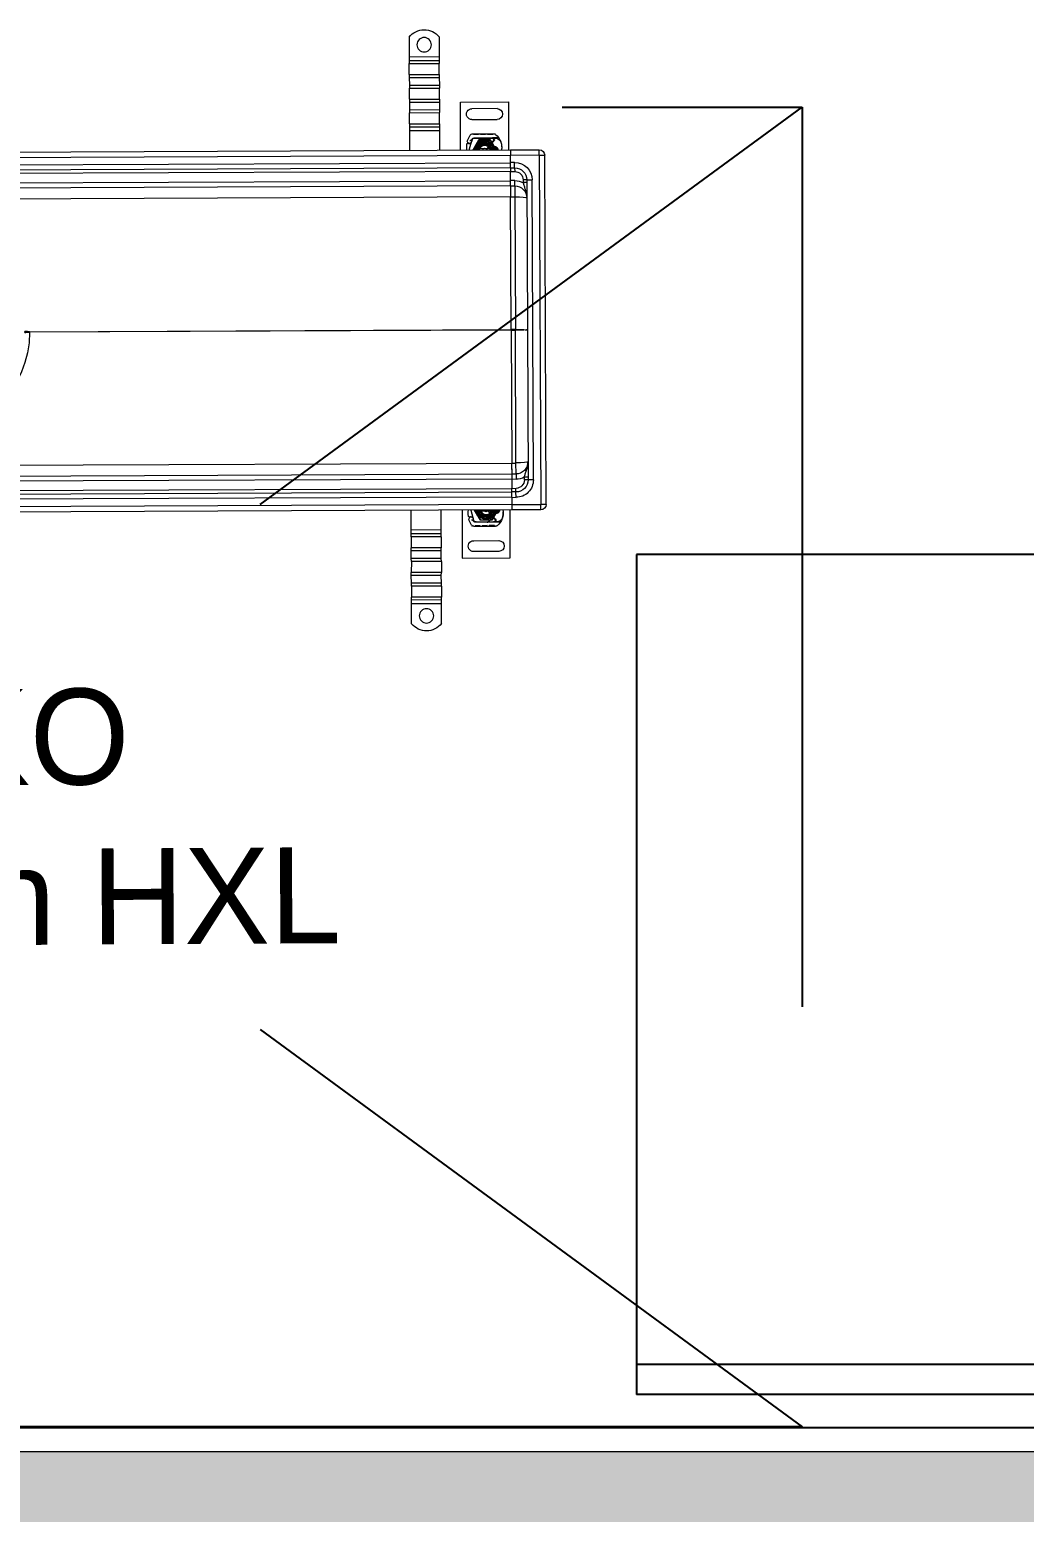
# Model space of a CAD drawing. Header units: millimetres. Extents: x -34838 to 729576, y -214038 to 121482.
# Drawn here: x 602759 to 603588, y -56235 to -54999 of the extents above; entities that cross this region are included whole.
import ezdxf
from ezdxf.enums import TextEntityAlignment as Align

# ---------------------------------------------------------------- set-up
doc = ezdxf.new("R2010")
doc.units = ezdxf.units.MM
doc.header["$MEASUREMENT"] = 0
doc.linetypes.add('ШТРИХОВА 1_2', pattern=[1300, 750, -550])
for name, color, linetype in [('OBORUD-Plosk', 1, 'Continuous'), ('OBORUD-Testi', 2, 'Continuous'), ('АБ _ 0 _ СТІНИ _ ЗОВНІШНІ .3D', 7, 'Continuous')]:
    doc.layers.add(name, color=color, linetype=linetype)
for name, color, linetype, lineweight in [('Obrys', 7, 'Continuous', 18), ('S-Prof__Обладнання__Обладнання для водопостачання та каналізації', 130, 'Continuous', 5), ('АБ _ 0 _ СТІНИ _ ЗОВНІШНІ .3D_Ном._пера__47', 7, 'Continuous', 20)]:
    doc.layers.add(name, color=color, linetype=linetype, lineweight=lineweight)
doc.styles.add('ROMANS', font='romans', dxfattribs={"height": 12})

# ---------------------------------------------------------------- blocks, each defined once
blk = doc.blocks.new('Стена_4_4', base_point=(-150, -2075))
at = {"layer": 'АБ _ 0 _ СТІНИ _ ЗОВНІШНІ .3D', "linetype": 'Continuous', "lineweight": 0, "true_color": 0x000000}
h = blk.add_hatch(dxfattribs=at)
h.set_pattern_fill('М___БЕТОН_АРМОВАНИЙ___З__C5', color=18, style=0, pattern_type=2)
h.set_pattern_definition([(45, (0, 0), (-367.6955, 367.6955), []), (45, (-183.85, 183.85), (-367.6955, 367.6955), [390, -130, 0, -130])])
h.paths.add_polyline_path([(-150, -2200), (96150, -2200), (96150, -1950), (-150, -1950)])
at = {"layer": 'АБ _ 0 _ СТІНИ _ ЗОВНІШНІ .3D_Ном._пера__47', "color": 7, "linetype": 'Continuous', "lineweight": 20, "flags": 128}
blk.add_lwpolyline([(95900, -1950), (75, -1950)], dxfattribs=at)
blk = doc.blocks.new('T20A')
at = {"layer": 'OBORUD-Plosk'}
for p, q in [((0, -70), (0, 0)), ((200, 0), (0, 0)), ((200, -2.5), (0, -2.5)), ((200, -70), (0, -70))]:
    blk.add_line(p, q, dxfattribs=at)
at = {"layer": 'OBORUD-Testi', "style": 'ROMANS'}
for tag, p, flags in [('MOD', (0, 33.5), 9), ('AREA', (0, 14.07), 1)]:
    blk.add_attdef(tag, p, '', height=12, dxfattribs=dict(at, flags=flags))
blk.add_attdef('POS', text='', height=12, dxfattribs=at).set_placement((16, -85), align=Align.MIDDLE)
blk = doc.blocks.new('AUDIT_I_200716151807-1040')
at = {"layer": 'Obrys'}
for centre, radius, start, end in [((1647.2, -11377.4), 5, 157.9445, 163.1163), ((1646.9, -11380.6), 0.5, 90, 118.955), ((1648.9, -11380.6), 0.5, 61.045, 90), ((1656.1, -11382.3), 5.55, 87.7076, 90), ((1656.1, -11382.3), 5.05, 87.7076, 90), ((1666.7, -11374.1), 0.3, 340.0686, 24.2911), ((1668, -11375.6), 1, 198.7302, 231.3988), ((2573.6, -11375.6), 1, 308.6012, 341.2698), ((2575, -11374.1), 0.3, 155.7089, 199.9314), ((2585.5, -11382.3), 5.55, 90, 92.2924), ((2585.5, -11382.3), 5.05, 90, 92.2924), ((2592.8, -11380.6), 0.5, 90, 118.955), ((2594.7, -11380.6), 0.5, 61.045, 90), ((2594.4, -11377.4), 5, 16.8837, 22.0555), ((1647.2, -11687.3), 5, 196.8837, 202.0555), ((1646.9, -11684.1), 0.5, 241.045, 270), ((1648.9, -11684.1), 0.5, 270, 298.955), ((1656.1, -11682.3), 5.05, 270, 272.2924), ((1656.1, -11682.3), 5.55, 270, 272.2924), ((1668, -11689.1), 1, 128.6012, 161.2698), ((2573.6, -11689.1), 1, 18.7302, 51.3988), ((2585.5, -11682.3), 5.05, 267.7076, 270), ((2585.5, -11682.3), 5.55, 267.7076, 270), ((2592.8, -11684.1), 0.5, 241.045, 270), ((2594.7, -11684.1), 0.5, 270, 298.955), ((2594.4, -11687.3), 5, 337.9445, 343.1163), ((1666.7, -11690.5), 0.3, 335.7089, 19.9314), ((2575, -11690.5), 0.3, 160.0686, 204.2911)]:
    blk.add_arc(centre, radius, start, end, dxfattribs=at)
for centre, major_axis, ratio, start_param, end_param in [((1658.9, -11382.1), (-2.76, 2.81), 0.948675, 4.712185, 4.722398), ((1660.9, -11378.7), (0.68, 1.13), 0.865496, 4.64047, 5.024928), ((1631.1, -11532.3), (10, 0), 0.026147, 1.570796, 3.141593), ((1631.1, -11532.3), (-10, 0), 0.026147, 0, 1.570796), ((2035.6, -11531.7), (4.5, -0.03), 0.08689, 4.747797, 6.283185), ((2035.6, -11533), (4.5, 0.03), 0.08689, 0, 1.535389), ((2206.6, -11531.7), (-4.5, -0.03), 0.08689, 0, 1.535389), ((2206.6, -11533), (-4.5, 0.03), 0.08689, 4.747797, 6.283185), ((2611.1, -11532.3), (-10, 0), 0.026147, 3.141593, 4.712389), ((2611.1, -11532.3), (-10, 0), 0.026147, 1.570796, 3.141593), ((2580.7, -11686), (0.68, 1.13), 0.865496, 1.498877, 1.883336), ((2582.8, -11682.6), (-2.76, 2.81), 0.948675, 1.570592, 1.580806)]:
    blk.add_ellipse(centre, major_axis=major_axis, ratio=ratio, start_param=start_param, end_param=end_param, dxfattribs=at)
at = {"layer": 'Obrys', "extrusion": (0, 0, -1)}
for centre, major_axis, ratio, start_param, end_param in [((2580.7, -11378.7), (-0.68, 1.13), 0.865496, 4.64047, 5.024928), ((2582.8, -11382.1), (2.76, 2.81), 0.948675, 4.712185, 4.722398), ((1658.9, -11682.6), (2.76, 2.81), 0.948675, 1.570592, 1.580806), ((1660.9, -11686), (-0.68, 1.13), 0.865496, 1.498877, 1.883336)]:
    blk.add_ellipse(centre, major_axis=major_axis, ratio=ratio, start_param=start_param, end_param=end_param, dxfattribs=at)
blk = doc.blocks.new('Трап широкий')
for p, q in [((403.8, 242.3), (403.8, 225.8)), ((428.8, 242.1), (428.8, 225.6)), ((403.8, 225.8), (403.7, 222.6)), ((403.7, 222.6), (403.7, 220.1)), ((428.7, 222.4), (403.7, 222.6)), ((428.8, 225.6), (403.8, 225.8)), ((428.8, 225.6), (428.7, 222.4)), ((428.7, 222.4), (428.7, 220)), ((403.7, 210.9), (403.7, 220.1)), ((428.7, 220), (403.7, 220.1)), ((403.7, 210.9), (403.7, 208.4)), ((428.7, 210.8), (403.7, 210.9)), ((428.7, 210.8), (428.7, 220)), ((428.7, 210.8), (428.7, 208.3)), ((403.7, 208.4), (403.6, 202.1)), ((403.6, 202.1), (403.6, 199.6)), ((428.6, 201.9), (403.6, 202.1)), ((403.6, 190.4), (403.6, 199.6)), ((428.6, 199.5), (403.6, 199.6)), ((428.7, 208.3), (403.7, 208.4)), ((428.7, 208.3), (428.6, 201.9)), ((428.6, 201.9), (428.6, 199.5)), ((428.6, 190.3), (428.6, 199.5)), ((403.6, 190.4), (403.5, 187.9)), ((403.5, 187.9), (403.5, 181.6)), ((428.5, 187.8), (403.5, 187.9)), ((428.6, 190.3), (403.6, 190.4)), ((428.6, 190.3), (428.5, 187.8)), ((428.5, 187.8), (428.5, 181.4)), ((445.8, 147.5), (446, 187.5)), ((446, 187.5), (486, 187.3)), ((486, 187.3), (485.8, 147.3)), ((403.4, 169.9), (403.5, 179.1)), ((403.5, 181.6), (403.5, 179.1)), ((428.5, 181.4), (403.5, 181.6)), ((428.5, 179), (403.5, 179.1)), ((428.4, 169.8), (428.5, 179)), ((428.5, 181.4), (428.5, 179)), ((476.5, 181.9), (455.5, 182)), ((403.4, 164.2), (403.3, 147.8)), ((403.4, 169.9), (403.4, 167.4)), ((428.4, 169.8), (403.4, 169.9)), ((403.4, 167.4), (403.4, 164.2)), ((428.4, 167.3), (403.4, 167.4)), ((428.4, 164.1), (403.4, 164.2)), ((428.4, 164.1), (428.3, 147.6)), ((428.4, 169.8), (428.4, 167.3)), ((428.4, 167.3), (428.4, 164.1)), ((455.5, 173), (476.5, 172.9)), ((455.6, 161), (473.8, 160.9)), ((456.6, 161), (456.6, 160.5)), ((456.6, 161), (456.6, 160.5)), ((457.5, 161), (457.5, 160.5)), ((457.5, 161), (457.5, 160.5)), ((457.6, 161), (457.6, 160.5)), ((457.8, 161), (457.8, 160.5)), ((458.7, 161), (458.7, 160.5)), ((459.6, 161), (459.6, 160.5)), ((459.9, 161), (459.9, 160.5)), ((459.9, 161), (459.9, 160.5)), ((459.9, 161), (459.9, 160.5)), ((460.9, 161), (460.8, 160.5)), ((460.9, 161), (460.8, 160.5)), ((462.6, 161), (462.6, 160.5)), ((463.5, 161), (463.5, 160.5)), ((465.9, 160.9), (465.9, 160.4)), ((466, 160.9), (466, 160.4)), ((466.7, 160.9), (466.7, 160.4)), ((466.7, 160.9), (466.7, 160.4)), ((468.4, 160.9), (468.4, 160.4)), ((469.3, 160.9), (469.3, 160.4)), ((472, 160.9), (472, 160.4)), ((472.9, 160.9), (472.9, 160.4)), ((487.3, 147.3), (0.8, 150)), ((453.1, 147.5), (454.8, 153.6)), ((454.8, 153.9), (455, 154.3)), ((455, 155.8), (455.2, 156.3)), ((455.6, 156.1), (455, 154.3)), ((458.7, 160.5), (456.6, 160.5)), ((456.6, 147.5), (461.2, 155.5)), ((466.6, 157.4), (457, 157.5)), ((457, 157.4), (466.6, 157.4)), ((460.8, 160.5), (458.7, 160.5)), ((461.2, 155.5), (470.5, 155.4)), ((461.3, 152.8), (465.6, 153)), ((465.7, 152.5), (461.3, 152.3)), ((469.7, 148.4), (462, 148.4)), ((466.7, 160.4), (462.6, 160.5)), ((465.9, 153), (468.4, 153)), ((468.4, 152.5), (465.9, 152.5)), ((466.6, 157.4), (467.2, 157.4)), ((472.6, 157.4), (466.6, 157.4)), ((466.7, 160.4), (466.7, 160.4)), ((467.2, 157.4), (472.1, 157.3)), ((472.9, 160.4), (468.4, 160.4)), ((468.4, 153), (468.5, 153)), ((468.4, 152.5), (468.5, 152.5)), ((468.9, 152.5), (469.5, 152.9)), ((469.5, 152.4), (468.9, 152.5)), ((469.2, 150.5), (473.6, 154.9)), ((470.1, 152.4), (469.5, 152.4)), ((470.5, 155.4), (475.1, 147.4)), ((473, 155), (470.8, 152.7)), ((472.1, 157.3), (474.7, 157.3)), ((477.8, 157.4), (472.6, 157.4)), ((473.1, 149.6), (475, 149.6)), ((475, 149.1), (473.1, 149.1)), ((0.8, 145.3), (487.3, 142.6)), ((487.3, 136.6), (0.8, 139.3)), ((487.3, 136.8), (487.2, 132.3)), ((487.3, 142.8), (487.3, 147.3)), ((511.3, 147.2), (487.3, 147.3)), ((487.3, 136.8), (487.3, 142.8)), ((487.3, 142.8), (511.3, 142.7)), ((487.3, 136.8), (490.8, 136.8)), ((490.8, 136.8), (490.7, 132.3)), ((509.7, -148.3), (511.3, 142.7)), ((511.3, 147.2), (511.3, 142.7)), ((515.8, 142.6), (511.3, 142.7)), ((515.8, 142.6), (514.2, -148.4)), ((0.7, 135), (487.2, 132.3)), ((0.7, 132.1), (487.2, 129.4)), ((487.2, 121.6), (0.7, 124.3)), ((490.7, 132.3), (487.2, 132.3)), ((487.2, 132.3), (487.2, 129.3)), ((487.2, 121.8), (487.2, 129.3)), ((487.2, 129.3), (490.7, 129.3)), ((490.7, 132.3), (490.7, 129.3)), ((0.7, 120), (487.2, 117.3)), ((487.1, 113.6), (487.1, 108.2)), ((487.2, 117.3), (487.2, 121.8)), ((490.7, 121.8), (487.2, 121.8)), ((487.2, 117.3), (490.7, 117.3)), ((490.7, 117.3), (490.6, 108.2)), ((490.7, 117.3), (490.7, 121.8)), ((500.7, 122.2), (497.7, 122.2)), ((497.7, 122.2), (497.7, 119.9)), ((500.7, 119.9), (497.7, 119.9)), ((499.3, -127.8), (500.7, 122.2)), ((505.2, 122.2), (500.7, 122.2)), ((505.2, 122.2), (503.8, -127.8)), ((0.6, 110.9), (487.1, 108.2)), ((486.5, -2.4), (487.1, 108.2)), ((487.1, 108.2), (490.6, 108.2)), ((490.6, 108.2), (490, -2.5)), ((486.5, -2.4), (85.3, -0.2)), ((85.3, -0.7), (486.5, -3)), ((486.5, -3), (485.9, -113.6)), ((486.5, -3), (486.5, -2.4)), ((486.5, -2.4), (490, -2.5)), ((490, -3), (486.5, -3)), ((489.4, -113.6), (490, -3)), ((490, -2.5), (490, -3)), ((485.9, -113.6), (-0.6, -110.9)), ((485.8, -122.7), (-0.7, -120)), ((485.8, -119), (485.9, -113.6)), ((485.8, -122.7), (485.8, -127.2)), ((485.8, -122.7), (489.3, -122.7)), ((485.9, -113.6), (489.4, -113.6)), ((489.3, -122.7), (489.4, -113.6)), ((489.3, -122.7), (489.3, -127.2)), ((-0.7, -124.3), (485.8, -127)), ((485.8, -134.8), (-0.7, -132.1)), ((485.7, -137.7), (-0.7, -135)), ((485.7, -137.7), (485.8, -134.7)), ((485.8, -127.2), (485.8, -134.7)), ((489.3, -127.2), (485.8, -127.2)), ((485.8, -134.7), (489.3, -134.7)), ((489.2, -137.7), (489.3, -134.7)), ((499.3, -125.5), (496.3, -125.5)), ((496.3, -127.8), (496.3, -125.5)), ((499.3, -127.8), (496.3, -127.8)), ((499.3, -127.8), (503.8, -127.8)), ((-0.8, -139.3), (485.7, -142)), ((485.7, -148), (-0.8, -145.3)), ((485.7, -137.7), (485.7, -142.2)), ((485.7, -137.7), (489.2, -137.7)), ((485.7, -142.2), (485.7, -148.2)), ((489.2, -142.2), (485.7, -142.2)), ((485.7, -152.7), (485.7, -148.2)), ((509.7, -148.3), (485.7, -148.2)), ((489.2, -137.7), (489.2, -142.2)), ((-0.8, -150), (485.7, -152.7)), ((401.6, -168.7), (401.7, -152.2)), ((426.6, -168.8), (426.7, -152.4)), ((444.2, -152.5), (443.9, -192.5)), ((451.4, -152.5), (453, -158.7)), ((453.1, -158.9), (453.3, -159.4)), ((453.8, -161.1), (453.3, -159.4)), ((454.9, -152.5), (459.5, -160.6)), ((459.5, -157.9), (463.9, -158.1)), ((459.5, -160.6), (468.7, -160.6)), ((463.9, -157.6), (459.6, -157.4)), ((468, -153.6), (460.3, -153.6)), ((466.7, -157.6), (464.1, -157.6)), ((464.1, -158.1), (466.7, -158.1)), ((466.7, -157.6), (466.7, -157.6)), ((466.7, -158.1), (466.8, -158.1)), ((467.8, -157.6), (467.2, -157.6)), ((467.2, -157.6), (467.8, -158.1)), ((467.5, -155.7), (471.9, -160.1)), ((468.3, -157.6), (467.8, -157.6)), ((468.7, -160.6), (473.4, -152.6)), ((471.3, -160.2), (469, -157.9)), ((473.3, -154.4), (471.4, -154.4)), ((471.4, -154.9), (473.3, -154.9)), ((483.9, -192.7), (484.2, -152.7)), ((485.7, -152.7), (509.7, -152.8)), ((509.7, -148.3), (509.7, -152.8)), ((509.7, -148.3), (514.2, -148.4)), ((401.5, -174.4), (401.6, -171.9)), ((401.6, -171.9), (401.6, -168.7)), ((401.6, -168.7), (426.6, -168.8)), ((401.6, -171.9), (426.6, -172)), ((426.5, -174.5), (426.6, -172)), ((426.6, -172), (426.6, -168.8)), ((453.3, -160.8), (453.5, -161.3)), ((453.8, -166), (472, -166.2)), ((454.8, -166), (454.8, -165.5)), ((456.9, -165.5), (454.8, -165.5)), ((454.8, -166), (454.8, -165.5)), ((464.8, -162.6), (455.2, -162.5)), ((455.3, -162.5), (464.8, -162.5)), ((455.7, -166), (455.7, -165.5)), ((455.7, -166), (455.7, -165.5)), ((455.8, -166), (455.8, -165.5)), ((456, -166), (456, -165.5)), ((456.9, -166), (456.9, -165.5)), ((459, -165.6), (456.9, -165.5)), ((457.8, -166.1), (457.8, -165.6)), ((458.1, -166.1), (458.1, -165.6)), ((458.1, -166.1), (458.1, -165.6)), ((458.1, -166.1), (458.1, -165.6)), ((459, -166.1), (459, -165.6)), ((459, -166.1), (459, -165.6)), ((464.9, -165.6), (460.8, -165.6)), ((460.8, -166.1), (460.8, -165.6)), ((461.7, -166.1), (461.7, -165.6)), ((464.1, -166.1), (464.1, -165.6)), ((464.2, -166.1), (464.2, -165.6)), ((464.8, -162.5), (465.5, -162.5)), ((470.8, -162.7), (464.8, -162.6)), ((464.9, -165.6), (464.9, -165.6)), ((464.9, -166.1), (464.9, -165.6)), ((464.9, -166.1), (464.9, -165.6)), ((465.5, -162.5), (470.3, -162.6)), ((466.5, -166.1), (466.6, -165.6)), ((471.1, -165.7), (466.6, -165.6)), ((467.5, -166.1), (467.5, -165.6)), ((470.1, -166.2), (470.2, -165.7)), ((470.3, -162.6), (472.9, -162.6)), ((476, -162.7), (470.8, -162.7)), ((471.1, -166.2), (471.1, -165.7)), ((401.5, -174.4), (401.5, -183.6)), ((401.5, -174.4), (426.5, -174.5)), ((401.5, -186), (401.5, -183.6)), ((401.5, -183.6), (426.5, -183.7)), ((426.5, -174.5), (426.5, -183.7)), ((426.5, -186.2), (426.5, -183.7)), ((453.5, -178), (474.5, -178.1)), ((401.4, -192.4), (401.5, -186)), ((401.4, -194.9), (401.4, -192.4)), ((401.4, -192.4), (426.4, -192.5)), ((401.4, -194.9), (401.4, -204.1)), ((401.4, -194.9), (426.4, -195)), ((401.5, -186), (426.5, -186.2)), ((426.4, -192.5), (426.5, -186.2)), ((426.4, -195), (426.4, -192.5)), ((426.4, -195), (426.4, -204.2)), ((443.9, -192.5), (483.9, -192.7)), ((474.5, -187.1), (453.5, -187)), ((401.3, -212.9), (401.4, -206.5)), ((401.4, -206.5), (401.4, -204.1)), ((401.4, -204.1), (426.4, -204.2)), ((401.4, -206.5), (426.4, -206.7)), ((426.3, -213), (426.4, -206.7)), ((426.4, -206.7), (426.4, -204.2)), ((401.3, -215.4), (401.3, -212.9)), ((401.3, -212.9), (426.3, -213)), ((401.3, -215.4), (401.3, -224.6)), ((401.3, -215.4), (426.3, -215.5)), ((426.3, -215.5), (426.3, -213)), ((426.3, -215.5), (426.3, -224.7)), ((401.1, -246.7), (401.2, -230.2)), ((401.2, -227), (401.3, -224.6)), ((401.2, -230.2), (401.2, -227)), ((401.2, -227), (426.2, -227.2)), ((401.2, -230.2), (426.2, -230.4)), ((401.3, -224.6), (426.3, -224.7)), ((426.1, -246.9), (426.2, -230.4)), ((426.2, -227.2), (426.3, -224.7)), ((426.2, -230.4), (426.2, -227.2))]:
    blk.add_line(p, q)
for centre, major_axis, ratio, start_param, end_param in [((416.3, 232.2), (11.3, 11.3), 1, -0.118438, 1.674894), ((416.3, 235.7), (4.25, -4.24), 1, 3.919820396809793, 10.20300570398938), ((455.5, 177.5), (3.19, -3.18), 1, 2.349024, 5.490617), ((476.5, 177.4), (3.19, -3.18), 1, 5.490617, 8.632209), ((455.6, 159), (1.42, -1.41), 1, 2.351862, 3.364274), ((473.8, 158.9), (1.41, 1.42), 1, 0.082065, 0.781066), ((472.9, 150), (15.6, -15.5), 1, 3.818069, 4.04133), ((452, 152.3), (0.708, -0.706), 1, 1.894335, 3.818069), ((453.3, 154.9), (1.24, -1.24), 1, 3.578007, 7.543057), ((474, 147.4), (16.9, -16.8), 1, 3.364274, 3.578007), ((453.3, 154.9), (1.38, -1.38), 1, 5.035928, 6.164335), ((474, 147.4), (14.8, 14.8), 0.999986, 1.915245, 1.94575), ((453.2, 154.9), (1.34, 1.34), 1, -1.119472, -0.444701), ((457, 155.4), (1.49, -1.48), 1, 2.351862, 3.486046), ((457, 155.4), (1.41, 1.42), 1, 0.778228, 1.925065), ((457.5, 155.4), (1.42, -1.41), 1, 2.349024, 3.592917), ((465.8, 147.4), (5.52, -5.51), 1, 0.778228, 3.91982), ((465.8, 147.4), (5.42, -5.4), 1, 0.778228, 3.91982), ((465.8, 147.4), (4.91, -4.9), 1, 0.778228, 3.91982), ((461.3, 151.3), (1.06, 1.06), 1, 0.818238, 2.616049), ((465.8, 147.4), (4.24, 4.25), 1, -0.792569, 2.349024), ((461.3, 151.3), (0.708, -0.706), 1, 2.389035, 4.187368), ((465.8, 147.4), (3.53, 3.54), 1, -0.792569, 2.349024), ((465.8, 147.4), (3.54, -3.53), 1, 3.718463, 3.91982), ((465.8, 147.4), (3.54, -3.53), 1, 0.979586, 3.718463), ((465.8, 147.4), (2.96, 2.97), 1, -0.792569, 2.349024), ((465.8, 147.4), (2.82, 2.83), 1, -0.539888, 2.096344), ((465.8, 147.4), (1.06, 1.06), 1, -0.792569, 2.349024), ((465.8, 147.4), (0.992, -0.988), 1, 0.778228, 3.91982), ((465.8, 147.4), (3.57, 3.58), 1, 0.047715, 0.778228), ((466.6, 154.5), (2.05, -2.05), 1, 0.942386, 2.349024), ((466.5, 154.4), (2.12, 2.12), 1, -0.625573, 0.781066), ((472.4, 147.3), (3.19, -3.18), 1, 3.392651, 3.89959), ((461.6, 153.6), (5.67, -5.65), 1, 0.251059, 0.945224), ((472.4, 147.3), (3.19, -3.18), 0.999998, 3.13764, 3.392652), ((465.8, 147.4), (3.58, -3.57), 1, 0.778228, 1.618511), ((461.6, 153.7), (5.58, 5.6), 1, -0.879565, -0.62841), ((470.1, 153.4), (0.706, 0.708), 1, 3.91982, 4.705598), ((465.8, 147.4), (3.53, 3.54), 1, -0.792569, -0.591211), ((474, 147.4), (2.12, 2.12), 1, -0.792569, 2.349024), ((474, 147.4), (1.76, 1.77), 1, -0.792569, 2.349024), ((474, 147.4), (1.42, -1.41), 1, 2.854385, 3.91982), ((472.1, 156), (0.972, -0.969), 1, 6.276395, 8.632209), ((472.5, 155.9), (1.06, -1.06), 1, 6.279233, 8.635047), ((474.7, 152.3), (3.53, 3.54), 1, -0.407628, 0.778228), ((474, 147.4), (1.42, -1.41), 1, 0.778228, 1.843663), ((466, 149.8), (9.92, -9.88), 1, 1.105193, 1.652861), ((465.1, 149.4), (10.6, 10.6), 1, -0.817806, -0.465603), ((474.1, 149.2), (4.24, 4.25), 1, -1.096077, -0.817806), ((490.7, 122.3), (10.2, 10.3), 1, -0.792569, 0.778228), ((511.3, 142.7), (3.19, -3.18), 1, 0.778228, 2.349024), ((490.7, 122.3), (7.06, 7.08), 1, -0.792569, 0.778228), ((490.7, 122.3), (4.96, -4.94), 1, 0.778228, 2.349024), ((490.6, 107.3), (10.2, 10.3), 1, 0.274426, 0.778228), ((490.6, 107.3), (7.06, 7.08), 1, -0.792569, 0.778228), ((490.6, 107.3), (10, -0.06), 0.087156, 0, 1.570796), ((-0.2, -0.4), (60.6, -60.4), 1, 0.785868, 2.347196), ((489.4, -112.7), (7.08, -7.06), 1, 5.490617, 7.061413), ((489.4, -112.7), (10, -0.06), 0.087156, -1.570796, 0), ((489.3, -127.7), (10.3, -10.2), 1, 5.490617, 7.061413), ((489.3, -127.7), (7.08, -7.06), 1, 5.490617, 7.061413), ((489.4, -112.7), (10.3, -10.2), 1, 5.490617, 5.994419), ((489.3, -127.7), (4.94, 4.96), 1, 3.91982, 5.490617), ((471.2, -155.3), (15.5, 15.6), 1, 2.227514, 2.450775), ((450.3, -157.3), (0.706, 0.708), 1, 2.450775, 4.374509), ((451.5, -159.9), (1.24, 1.24), 1, -1.274213, 2.690837), ((472.4, -152.6), (16.8, 16.9), 1, 2.690837, 2.90457), ((451.6, -160), (1.38, -1.38), 1, 1.675306, 2.803713), ((451.5, -160), (1.34, 1.34), 1, -1.140437, -0.465665), ((464.2, -152.6), (5.52, -5.51), 1, 3.91982, 7.061413), ((464.2, -152.6), (5.42, -5.4), 1, 3.91982, 7.061413), ((464.2, -152.6), (4.91, -4.9), 1, 3.91982, 7.061413), ((459.6, -156.4), (1.06, -1.06), 1, 3.652796, 5.450606), ((464.2, -152.6), (4.25, -4.24), 1, 3.91982, 7.061413), ((459.6, -156.4), (0.708, -0.706), 1, 3.652273, 5.450606), ((464.2, -152.6), (3.54, -3.53), 1, 3.91982, 7.061413), ((464.2, -152.6), (3.54, -3.53), 1, 3.91982, 4.121178), ((464.2, -152.6), (3.54, -3.53), 1, 4.121178, 6.860055), ((464.2, -152.6), (2.96, 2.97), 1, 2.349024, 5.490617), ((464.2, -152.6), (2.83, -2.82), 1, 4.172501, 6.808733), ((464.2, -152.6), (1.06, -1.06), 1, 3.91982, 7.061413), ((464.2, -152.6), (0.988, 0.992), 1, 2.349024, 5.490617), ((464.2, -152.6), (3.58, -3.57), 1, 5.490617, 6.22113), ((464.8, -159.6), (2.05, -2.05), 1, 5.490617, 6.897255), ((464.8, -159.6), (2.12, -2.12), 1, 5.487779, 6.894417), ((470.7, -152.5), (3.19, -3.18), 1, 3.940051, 4.44699), ((459.9, -158.7), (5.65, 5.67), 1, -0.959565, -0.265399), ((470.7, -152.5), (3.18, 3.19), 1, 2.876193, 3.131205), ((464.2, -152.6), (3.57, 3.58), 1, 4.650334, 5.490617), ((459.9, -158.8), (5.6, -5.58), 1, 0.61407, 0.865224), ((468.3, -158.6), (0.708, -0.706), 1, 1.563246, 2.349024), ((464.2, -152.6), (3.54, -3.53), 1, 0.57687, 0.778228), ((472.4, -152.6), (2.12, -2.12), 1, 3.91982, 7.061413), ((472.4, -152.6), (1.77, -1.76), 1, 3.91982, 7.061413), ((470.3, -161.2), (0.969, 0.972), 1, 3.919821, 6.275635), ((472.4, -152.6), (1.41, 1.42), 1, 2.349024, 3.41446), ((470.8, -161.2), (1.06, -1.06), 1, 5.487779, 7.843594), ((473, -157.6), (3.54, -3.53), 1, 5.490617, 6.676473), ((472.4, -152.6), (1.41, 1.42), 1, 4.425181, 5.490617), ((464.4, -154.9), (9.88, 9.92), 1, 4.615984, 5.163652), ((463.4, -154.6), (10.6, -10.6), 1, 0.451263, 0.803465), ((472.4, -154.4), (4.25, -4.24), 1, 0.803465, 1.081736), ((509.7, -148.3), (3.19, -3.18), 1, 5.490617, 7.061413), ((453.8, -164), (1.41, 1.42), 1, 2.90457, 3.916982), ((472.4, -152.6), (14.8, 14.8), 0.99998, 2.752286, 2.782792), ((455.3, -160.4), (1.48, 1.49), 1, 2.782799, 3.916982), ((455.3, -160.5), (1.41, 1.42), 1, 2.772983, 3.91982), ((455.7, -160.5), (1.42, -1.41), 1, 4.246724, 5.490617), ((472, -164.2), (1.41, 1.42), 1, 3.916982, 4.615984), ((453.5, -182.5), (3.19, -3.18), 1, 2.349024, 5.490617), ((474.5, -182.6), (3.19, -3.18), 1, 5.490617, 8.632209), ((413.7, -240.3), (4.25, -4.24), 1, 3.919820396809793, 10.20300570398938), ((413.7, -236.8), (11.3, -11.3), 1, 4.593951, 6.387283)]:
    blk.add_ellipse(centre, major_axis=major_axis, ratio=ratio, start_param=start_param, end_param=end_param)
for points, knots in [([(451, 152.4), (451, 152.4), (451, 152.4), (451, 152.6), (451.1, 152.7), (451.4, 152.8)], [-0.05151133, -0.05151133, -0.05151133, -0.05151133, -0.05126221, -0.05126221, -0.00001736, -0.00001736, -0.00001736, -0.00001736]), ([(452.4, 153.2), (452.5, 153.1), (452.6, 153.1), (453, 153), (453.2, 153), (453.5, 153), (453.7, 153), (453.9, 153.1), (454, 153.1), (454.3, 153.2), (454.4, 153.3), (454.5, 153.4)], [-1.7533506, -1.7533506, -1.7533506, -1.7533506, -1.6908696, -1.6908696, -1.5574964, -1.5574964, -1.4465152, -1.4465152, -1.3614211, -1.3614211, -1.2086509, -1.2086509, -1.2086509, -1.2086509]), ([(453.7, 155.5), (453.7, 155.5), (453.7, 155.5), (453.8, 155.5), (453.9, 155.6), (454.1, 155.6), (454.2, 155.6), (454.4, 155.7), (454.5, 155.7), (454.7, 155.7), (454.7, 155.7), (454.8, 155.7), (454.8, 155.7), (454.8, 155.7)], [-0.0004584, -0.0004584, -0.0004584, -0.0004584, 0, 0, 0.0291314, 0.0291314, 0.0589228, 0.0589228, 0.0992017, 0.0992017, 0.136201, 0.136201, 0.171809, 0.171809, 0.171809, 0.171809]), ([(454.8, 153.6), (454.8, 153.6), (454.8, 153.6), (454.8, 153.7), (454.8, 153.7), (454.8, 153.8)], [-0.08491287, -0.08491287, -0.08491287, -0.08491287, -0.08476972, -0.08476972, 0, 0, 0, 0]), ([(458, 147.5), (458, 148.1), (458.1, 148.6), (458.3, 149.2), (458.7, 150.2), (459.3, 151.1), (460.2, 151.7)], [95.8185759, 95.8185759, 95.8185759, 95.8185759, 96.1545619, 96.1545619, 96.1545619, 96.7427307, 96.7427307, 96.7427307, 96.7427307]), ([(458.6, 147.5), (458.6, 148), (458.7, 148.5), (459, 149), (459.2, 149.5), (459.6, 150.1), (460.1, 150.5)], [0.5953414, 0.5953414, 0.5953414, 0.5953414, 0.7545984, 0.7545984, 0.7545984, 0.9423626, 0.9423626, 0.9423626, 0.9423626]), ([(460.1, 150.5), (460.1, 150.5), (460.1, 150.5), (460, 150.7), (460.1, 150.9), (460.2, 151.3), (460.2, 151.5), (460.4, 151.7), (460.4, 151.7), (460.4, 151.8)], [0, 0, 0, 0, 0.0055623, 0.0055623, 0.0740936, 0.0740936, 0.1354374, 0.1354374, 0.1481916, 0.1481916, 0.1481916, 0.1481916]), ([(460.4, 150.4), (460.3, 150.4), (460.3, 150.4), (460.2, 150.4), (460.1, 150.5), (460.1, 150.5)], [0.00004811, 0.00004811, 0.00004811, 0.00004811, 0.0187128, 0.0187128, 0.03730006, 0.03730006, 0.03730006, 0.03730006]), ([(460.5, 151.9), (460.5, 151.9), (460.4, 151.9), (460.3, 151.8), (460.2, 151.7), (460.2, 151.7)], [-0.04454091, -0.04454091, -0.04454091, -0.04454091, -0.02228535, -0.02228535, -0.00002713, -0.00002713, -0.00002713, -0.00002713]), ([(460.3, 151.1), (460.3, 150.9), (460.3, 150.8), (460.4, 150.6), (460.4, 150.5), (460.4, 150.4)], [0, 0, 0, 0, 0.03525254, 0.03525254, 0.07338193, 0.07338193, 0.07338193, 0.07338193]), ([(460.5, 150.5), (460.5, 150.6), (460.4, 150.7), (460.4, 150.9), (460.4, 151), (460.3, 151)], [0.00007426, 0.00007426, 0.00007426, 0.00007426, 0.03418726, 0.03418726, 0.06833615, 0.06833615, 0.06833615, 0.06833615]), ([(468.5, 153), (468.6, 153), (468.7, 153), (468.9, 153), (469, 153), (469.1, 152.9), (469.3, 152.9), (469.4, 152.9), (469.4, 152.9), (469.5, 152.9), (469.5, 152.9), (469.5, 152.9)], [-0.7393749, -0.7393749, -0.7393749, -0.7393749, -0.7082852, -0.7082852, -0.6895882, -0.6708911, -0.6708911, -0.6337981, -0.6337981, -0.6153592, -0.5969202, -0.5969202, -0.5969202, -0.5969202]), ([(468.9, 152.5), (468.9, 152.5), (468.9, 152.5), (468.9, 152.5), (468.9, 152.5), (468.8, 152.5), (468.8, 152.5), (468.7, 152.5), (468.6, 152.5), (468.6, 152.5), (468.5, 152.5), (468.5, 152.5)], [0.5969202, 0.5969202, 0.5969202, 0.5969202, 0.6153592, 0.6337981, 0.6337981, 0.6708911, 0.6708911, 0.6895882, 0.7082852, 0.7082852, 0.7393749, 0.7393749, 0.7393749, 0.7393749]), ([(479.5, 153.7), (479.6, 153.3), (479.7, 152.8), (479.8, 152.4), (479.9, 151.9), (480, 151.5), (480, 151), (480, 150.8), (480.1, 150.6), (480.1, 150.3), (480.1, 149.9), (480.1, 149.4), (480.1, 149)], [0.7738005, 0.7738005, 0.7738005, 0.7738005, 0.907672, 0.907672, 0.907672, 1.0415435, 1.0415435, 1.0415435, 1.1084793, 1.1084793, 1.1084793, 1.2423508, 1.2423508, 1.2423508, 1.2423508]), ([(487.1, 113.1), (487.1, 113.7), (487.1, 114.2), (487.2, 115.5), (487.2, 116.2), (487.2, 117.1), (487.2, 117.3), (487.2, 117.3)], [0.3625114, 0.3625114, 0.3625114, 0.3625114, 0.5, 0.5, 0.75, 0.75, 1, 1, 1, 1]), ([(497.7, 119.9), (497.9, 119.1), (498.1, 118.1), (498.7, 116.2), (499, 115.3), (499.4, 114.2), (499.7, 113.2), (500, 112.1), (500.4, 110.3), (500.4, 109.7), (500.5, 108.8), (500.6, 108.5), (500.6, 107.9), (500.6, 107.5), (500.6, 107.2)], [0, 0, 0, 0, 0.382561, 0.382561, 0.756879, 0.756879, 0.756879, 1.135319, 1.135319, 1.324539, 1.324539, 1.419149, 1.419149, 1.513759, 1.513759, 1.513759, 1.513759]), ([(85.3, -0.7), (85.3, -0.6), (85.3, -0.6), (85.3, -0.4), (85.3, -0.3), (85.3, -0.2)], [-0.1306547, -0.1306547, -0.1306547, -0.1306547, -0.0653274, -0.0653274, 0, 0, 0, 0]), ([(485.8, -122.7), (485.8, -122.7), (485.8, -122.5), (485.8, -121.6), (485.8, -120.9), (485.9, -119.6), (485.9, -119.1), (485.9, -118.5)], [0, 0, 0, 0, 0.25, 0.25, 0.5, 0.5, 0.6374743, 0.6374743, 0.6374743, 0.6374743]), ([(496.3, -125.5), (496.5, -124.6), (496.8, -123.6), (497.4, -121.8), (497.7, -120.8), (498.1, -119.8), (498.4, -118.7), (498.7, -117.6), (499.1, -115.9), (499.2, -115.3), (499.3, -114.3), (499.3, -114), (499.4, -113.4), (499.4, -113.1), (499.4, -112.8)], [0, 0, 0, 0, 0.382561, 0.382561, 0.756879, 0.756879, 0.756879, 1.135319, 1.135319, 1.324539, 1.324539, 1.419149, 1.419149, 1.513759, 1.513759, 1.513759, 1.513759]), ([(449.3, -157.4), (449.3, -157.4), (449.3, -157.4), (449.3, -157.5), (449.4, -157.7), (449.6, -157.8)], [-0.05151133, -0.05151133, -0.05151133, -0.05151133, -0.05126221, -0.05126221, -0.00001736, -0.00001736, -0.00001736, -0.00001736]), ([(450.7, -158.2), (450.8, -158.2), (450.9, -158.1), (451.2, -158), (451.4, -158), (451.8, -158), (451.9, -158), (452.2, -158.1), (452.3, -158.1), (452.5, -158.3), (452.7, -158.3), (452.8, -158.4)], [-1.7533506, -1.7533506, -1.7533506, -1.7533506, -1.6908696, -1.6908696, -1.5574964, -1.5574964, -1.4465152, -1.4465152, -1.3614211, -1.3614211, -1.2086509, -1.2086509, -1.2086509, -1.2086509]), ([(451.9, -160.5), (451.9, -160.5), (451.9, -160.5), (452, -160.6), (452.1, -160.6), (452.3, -160.6), (452.4, -160.6), (452.6, -160.7), (452.7, -160.7), (452.9, -160.7), (453, -160.7), (453.1, -160.7), (453.1, -160.7), (453.1, -160.7)], [-0.0004584, -0.0004584, -0.0004584, -0.0004584, 0, 0, 0.0291314, 0.0291314, 0.0589228, 0.0589228, 0.0992017, 0.0992017, 0.136201, 0.136201, 0.171809, 0.171809, 0.171809, 0.171809]), ([(453, -158.7), (453, -158.7), (453, -158.7), (453.1, -158.7), (453.1, -158.8), (453.1, -158.8)], [-0.08491287, -0.08491287, -0.08491287, -0.08491287, -0.08476972, -0.08476972, 0, 0, 0, 0]), ([(456.4, -152.5), (456.4, -153.1), (456.5, -153.7), (456.6, -154.3), (457, -155.3), (457.6, -156.1), (458.4, -156.8)], [95.8185759, 95.8185759, 95.8185759, 95.8185759, 96.1545619, 96.1545619, 96.1545619, 96.7427307, 96.7427307, 96.7427307, 96.7427307]), ([(456.9, -152.5), (456.9, -153.1), (457.1, -153.6), (457.3, -154.1), (457.5, -154.6), (457.9, -155.1), (458.4, -155.6)], [0.5953414, 0.5953414, 0.5953414, 0.5953414, 0.7545984, 0.7545984, 0.7545984, 0.9423626, 0.9423626, 0.9423626, 0.9423626]), ([(458.4, -155.6), (458.4, -155.6), (458.4, -155.6), (458.3, -155.8), (458.4, -156), (458.5, -156.4), (458.5, -156.6), (458.7, -156.8), (458.7, -156.8), (458.7, -156.9)], [0, 0, 0, 0, 0.0055623, 0.0055623, 0.0740936, 0.0740936, 0.1354374, 0.1354374, 0.1481916, 0.1481916, 0.1481916, 0.1481916]), ([(458.7, -155.5), (458.6, -155.5), (458.6, -155.5), (458.5, -155.5), (458.4, -155.5), (458.4, -155.6)], [0.00004811, 0.00004811, 0.00004811, 0.00004811, 0.0187128, 0.0187128, 0.03730006, 0.03730006, 0.03730006, 0.03730006]), ([(458.8, -157), (458.7, -157), (458.7, -156.9), (458.6, -156.9), (458.5, -156.8), (458.4, -156.8)], [-0.04454091, -0.04454091, -0.04454091, -0.04454091, -0.02228535, -0.02228535, -0.00002713, -0.00002713, -0.00002713, -0.00002713]), ([(458.6, -156.2), (458.6, -156), (458.6, -155.9), (458.7, -155.7), (458.7, -155.6), (458.7, -155.5)], [0, 0, 0, 0, 0.03525254, 0.03525254, 0.07338193, 0.07338193, 0.07338193, 0.07338193]), ([(458.8, -155.6), (458.8, -155.7), (458.7, -155.8), (458.7, -156), (458.7, -156), (458.6, -156.1)], [0.00007426, 0.00007426, 0.00007426, 0.00007426, 0.03418726, 0.03418726, 0.06833615, 0.06833615, 0.06833615, 0.06833615]), ([(467.2, -157.6), (467.2, -157.6), (467.2, -157.6), (467.2, -157.6), (467.2, -157.6), (467.1, -157.6), (467, -157.6), (467, -157.6), (466.9, -157.6), (466.8, -157.6), (466.8, -157.6), (466.7, -157.6)], [0.5969202, 0.5969202, 0.5969202, 0.5969202, 0.6153592, 0.6337981, 0.6337981, 0.6708911, 0.6708911, 0.6895882, 0.7082852, 0.7082852, 0.7393749, 0.7393749, 0.7393749, 0.7393749]), ([(466.8, -158.1), (466.9, -158.1), (467, -158.1), (467.2, -158.1), (467.3, -158.1), (467.4, -158.1), (467.5, -158.1), (467.6, -158.1), (467.7, -158.1), (467.8, -158.1), (467.8, -158.1), (467.8, -158.1)], [-0.7393749, -0.7393749, -0.7393749, -0.7393749, -0.7082852, -0.7082852, -0.6895882, -0.6708911, -0.6708911, -0.6337981, -0.6337981, -0.6153592, -0.5969202, -0.5969202, -0.5969202, -0.5969202]), ([(477.7, -159.1), (477.9, -158.6), (478, -158.1), (478.1, -157.7), (478.2, -157.2), (478.3, -156.8), (478.3, -156.3), (478.3, -156.1), (478.4, -155.9), (478.4, -155.7), (478.4, -155.2), (478.4, -154.7), (478.4, -154.3)], [0.7738005, 0.7738005, 0.7738005, 0.7738005, 0.907672, 0.907672, 0.907672, 1.0415435, 1.0415435, 1.0415435, 1.1084793, 1.1084793, 1.1084793, 1.2423508, 1.2423508, 1.2423508, 1.2423508])]:
    blk.add_open_spline(points, degree=3, knots=knots)
for points in [[(451.4, 152.8), (451.4, 152.8), (451.4, 152.8), (451.4, 152.8)], [(454.5, 153.4), (454.5, 153.4), (454.5, 153.4), (454.5, 153.4)], [(454.8, 153.8), (454.8, 153.8), (454.8, 153.9), (454.8, 153.9)], [(454.8, 153.6), (454.8, 153.6), (454.8, 153.6), (454.8, 153.7)], [(460.1, 150.5), (459.2, 149.7), (458.7, 148.6), (458.6, 147.5)], [(460.4, 150.4), (459.6, 149.6), (459.2, 148.5), (459.2, 147.5)], [(460, 152), (459.7, 151.5), (459.8, 150.9), (460.1, 150.5)], [(460.3, 151.1), (460.3, 151.1), (460.3, 151.1), (460.3, 151.1)], [(460.3, 151), (460.3, 151.1), (460.3, 151.1), (460.3, 151.1)], [(460.5, 150.5), (460.5, 150.4), (460.4, 150.4), (460.4, 150.4)], [(460.4, 150.4), (460.4, 150.4), (460.4, 150.4), (460.4, 150.4)], [(460.4, 150.4), (460.4, 150.4), (460.4, 150.4), (460.4, 150.4)], [(449.6, -157.8), (449.6, -157.8), (449.6, -157.8), (449.6, -157.8)], [(452.8, -158.4), (452.8, -158.4), (452.8, -158.4), (452.8, -158.4)], [(453, -158.7), (453, -158.7), (453, -158.7), (453, -158.7)], [(453.1, -158.8), (453.1, -158.9), (453.1, -158.9), (453.1, -158.9)], [(458.4, -155.6), (457.5, -154.8), (457, -153.7), (456.9, -152.5)], [(458.7, -155.5), (457.9, -154.7), (457.5, -153.6), (457.5, -152.5)], [(458.3, -157.1), (458, -156.6), (458.1, -156), (458.4, -155.6)], [(458.6, -156.1), (458.6, -156.1), (458.6, -156.2), (458.6, -156.2)], [(458.6, -156.2), (458.6, -156.2), (458.6, -156.2), (458.6, -156.2)], [(458.7, -155.5), (458.7, -155.5), (458.7, -155.5), (458.7, -155.5)], [(458.7, -155.5), (458.7, -155.5), (458.7, -155.5), (458.7, -155.5)], [(458.8, -155.6), (458.8, -155.5), (458.7, -155.5), (458.7, -155.5)]]:
    blk.add_open_spline(points, degree=3)
for points, weights in [([(461, 155.9), (458.5, 151.7), (456, 147.5)], [1, 1.15470053838, 1]), ([(462, 148.4), (461.5, 148.4), (460.9, 148.4)], [1, 1.01641431551, 1.01967201941]), ([(470.8, 155.9), (465.9, 155.9), (461, 155.9)], [1, 1.15470053838, 1]), ([(470.7, 148.4), (470.2, 148.4), (469.7, 148.4)], [1.01967201941, 1.01641431551, 1]), ([(475.6, 147.4), (473.2, 151.6), (470.8, 155.9)], [1, 1.15470053838, 1]), ([(459.2, -161), (456.8, -156.8), (454.3, -152.5)], [1, 1.15470053838, 1]), ([(460.3, -153.6), (459.8, -153.6), (459.3, -153.5)], [1, 1.01641431551, 1.01967201941]), ([(469.1, -153.6), (468.5, -153.6), (468, -153.6)], [1.01967201941, 1.01641431551, 1]), ([(474, -152.6), (471.5, -156.9), (469, -161.1)], [1, 1.15470053838, 1]), ([(469, -161.1), (464.1, -161.1), (459.2, -161)], [1, 1.15470053838, 1])]:
    blk.add_rational_spline(points, weights, degree=2)
at = {"rotation": 179.6823108180857}
blk.add_blockref('AUDIT_I_200716151807-1040', (2057.1, -11543.9), dxfattribs=at)

msp = doc.modelspace()

# ---------------------------------------------------------------- linework, layer by layer
at = {"color": 3, "linetype": 'ШТРИХОВА 1_2'}
for p, q in [((601903, -55063.7), (603403, -55063.7)), ((601903, -55063.7), (603403, -56163.7)), ((601903, -56163.7), (603403, -55063.7)), ((603403, -55063.7), (603403, -56163.7)), ((603403, -56163.7), (601903, -56163.7))]:
    msp.add_line(p, q, dxfattribs=at)
msp.add_line((611990, -56164.5), (598290, -56164.5))

# ---------------------------------------------------------------- block references
at = {"layer": 'OBORUD-Plosk', "color": 1, "xscale": -10, "yscale": 10, "zscale": 10, "rotation": 180}
msp.add_blockref('T20A', (603264.9, -56136.7, 697), dxfattribs=at)
at = {"layer": 'S-Prof__Обладнання__Обладнання для водопостачання та каналізації', "xscale": -1, "rotation": 179.9202719825038}
msp.add_blockref('Трап широкий', (602674, -55251.5), dxfattribs=at)
at = {"layer": 'АБ _ 0 _ СТІНИ _ ЗОВНІШНІ .3D', "color": 7, "lineweight": 20}
msp.add_blockref('Стена_4_4', (526030, -56309.5), dxfattribs=at)

# ---------------------------------------------------------------- texts
at = {"lineweight": 5, "insert": (602223.8, -55551.6, 625), "char_height": 80, "width": 892.5, "attachment_point": 1, "rotation": 0.3189}
msp.add_mtext('\\pxqc;MEIKO\\P M-iClean HXL', dxfattribs=at)

doc.saveas('drawing.dxf')
